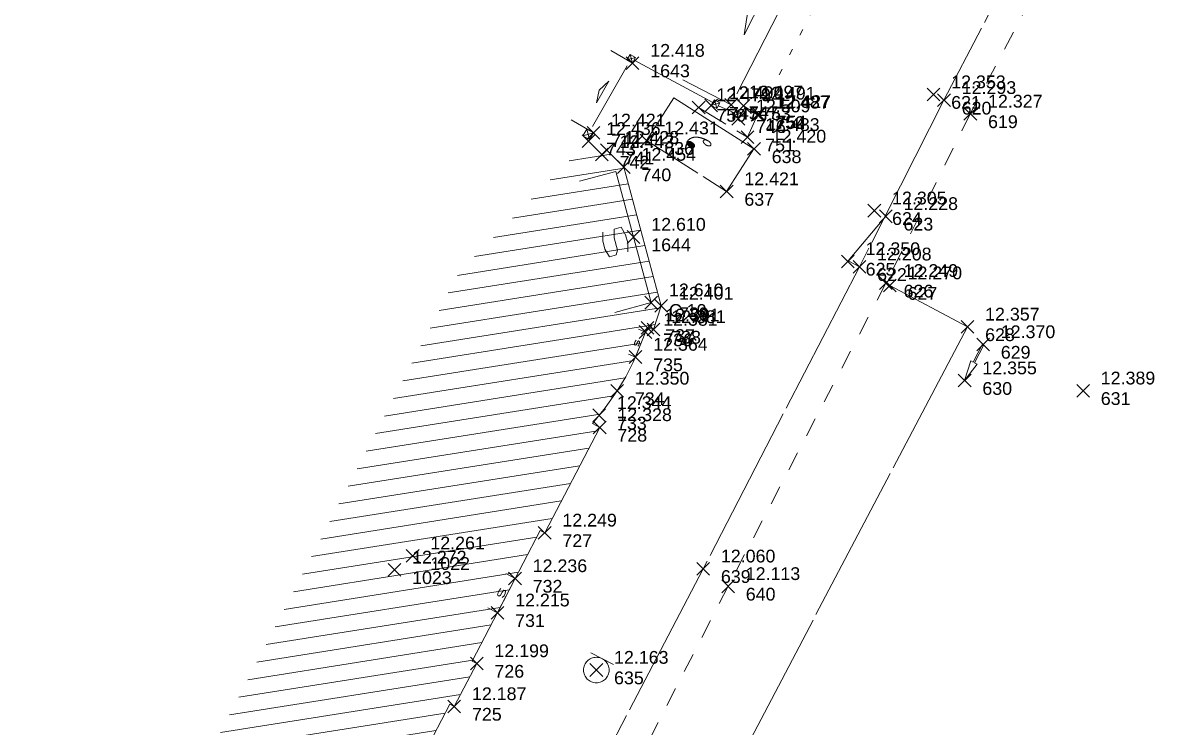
# Model space of a CAD drawing. Header units: metres. Extents: x 1223562 to 1223801, y 7191360 to 7191620.
# Drawn here: x 1223743.31 to 1223761.26, y 7191529.1 to 7191540.15 of the extents above; entities that cross this region are included whole.
import ezdxf

# ---------------------------------------------------------------- set-up
doc = ezdxf.new("R2010")
doc.units = ezdxf.units.M
doc.header["$PDMODE"] = 3
doc.header["$PDSIZE"] = 0.1
for name, pattern in [('LL_0821', [0.7, 0.5, -0.2]), ('LL_0822', [2.5, 2.5, 0]), ('LL_0824', [0.35, 0.1, -0.25]), ('LL_0829', [0.6, 0.3, -0.3]), ('ML_2577', [2.5, 2.5, 0]), ('Rec_Continu', [2.5, 2.5, 0]), ('RL_1105', [2.5, 2.5, 0]), ('Socle_Continu', [2.5, 2.5, 0])]:
    doc.linetypes.add(name, pattern=pattern)
for name, color, linetype, lineweight in [('BATIH_SCS', 201, 'Socle_Continu', 13), ('CLOTU_SCS', 212, 'Socle_Continu', 13), ('MARQU_PSS', 7, 'Socle_Continu', 13), ('SIGNV_SCS', 20, 'Socle_Continu', 13), ('SIGTA_SCI', 7, 'Socle_Continu', 13), ('SIGTM_SCI', 1, 'Socle_Continu', 13), ('SIGTO_SCI', 255, 'Socle_Continu', 13), ('TELEC_SCS', 3, 'Socle_Continu', 13), ('VOIRI_SCS', 7, 'Socle_Continu', 13)]:
    doc.layers.add(name, color=color, linetype=linetype, lineweight=lineweight)
doc.layers.add('BATIM_SCS', color=7, linetype='Socle_Continu', lineweight=13, true_color=0xdf7fff)
doc.styles.get("Standard").update_dxf_attribs({"font": 'arial.ttf'})
doc.styles.add('Style_1', font='WINGDNG2.TTF')
doc.linetypes.add('SL_1143', pattern='A,0.5,0,["¢",Style_1,S=0.1,R=0,X=0.2,Y=-0.065],0.5', length=1)

# ---------------------------------------------------------------- blocks, each defined once
blk = doc.blocks.new('YP_1521')
at = {"layer": 'SIGTO_SCI', "color": 7, "linetype": 'Socle_Continu'}
blk.add_point((0, 0), dxfattribs=at)
at = {"layer": 'SIGTA_SCI', "linetype": 'Socle_Continu'}
blk.add_attdef('ALT', (0.278, 0.099), '', height=0.2, dxfattribs=at)
at = {"layer": 'SIGTA_SCI', "linetype": 'Socle_Continu', "flags": 9}
blk.add_attdef('CALQUE_ALT', (1.69, -1.18), '', height=0.2, dxfattribs=at)
at = {"layer": 'SIGTM_SCI', "linetype": 'Socle_Continu'}
blk.add_attdef('MAT', (0.278, -0.223), '', height=0.2, dxfattribs=at)
at = {"layer": 'SIGTM_SCI', "linetype": 'Socle_Continu', "flags": 9}
blk.add_attdef('CALQUE_MAT', (1.69, -1.501), '', height=0.2, dxfattribs=at)
at = {"layer": 'SIGTO_SCI', "linetype": 'Socle_Continu', "flags": 9}
for tag, p in [('ID', (1.69, 0.105)), ('NATURE', (1.69, -0.216)), ('FAMILLE', (1.69, -0.538)), ('CALQUE', (1.69, -0.859)), ('PCRS', (1.69, -1.823))]:
    blk.add_attdef(tag, p, '', height=0.2, dxfattribs=at)
blk = doc.blocks.new('LP_0841')
at = {"layer": 'VOIRI_SCS', "linetype": 'Socle_Continu', "flags": 128}
blk.add_lwpolyline([(0, 0), (0, 0.5), (1, 0)], dxfattribs=at)
at = {"layer": 'VOIRI_SCS', "linetype": 'Socle_Continu', "flags": 9}
for tag, p in [('ID', (1.428, 0.548)), ('NATURE', (1.428, 0.227)), ('FAMILLE', (1.428, -0.095)), ('CALQUE', (1.428, -0.416)), ('PCRS', (1.428, -0.737))]:
    blk.add_attdef(tag, p, '', height=0.2, dxfattribs=at)
blk = doc.blocks.new('MP_2578')
at = {"layer": 'MARQU_PSS', "linetype": 'Rec_Continu'}
blk.add_lwpolyline([(0.5, -0.088), (0.5, -0.019), (0, -0.019), (0, 0.019), (0.5, 0.019), (0.5, 0.088), (1, 0)], close=True, dxfattribs=at)
at = {"layer": 'MARQU_PSS', "linetype": 'Rec_Continu', "flags": 9}
for tag, p in [('ID', (0.449, -0.465)), ('NATURE', (0.449, -0.786)), ('FAMILLE', (0.449, -1.108)), ('CALQUE', (0.449, -1.429)), ('PCRS', (0.449, -1.75))]:
    blk.add_attdef(tag, p, '', height=0.2, dxfattribs=at)
blk = doc.blocks.new('HP_0569')
at = {"layer": 'SIGNV_SCS', "linetype": 'Socle_Continu'}
blk.add_line((-0.2, -0.2), (0.2, -0.2), dxfattribs=at)
blk.add_circle((0, 0), 0.2, dxfattribs=at)
at = {"layer": 'SIGNV_SCS', "linetype": 'Socle_Continu', "flags": 9}
for tag, p in [('ID', (0.713, 0.595)), ('NATURE', (0.713, 0.273)), ('FAMILLE', (0.713, -0.048)), ('CALQUE', (0.713, -0.369)), ('PCRS', (0.713, -0.69))]:
    blk.add_attdef(tag, p, '', height=0.2, dxfattribs=at)
blk = doc.blocks.new('IP_0645')
at = {"layer": 'TELEC_SCS', "linetype": 'Socle_Continu'}
h = blk.add_hatch(color=256, dxfattribs=at)
edge = h.paths.add_edge_path()
edge.add_ellipse((0.552, 0.603), major_axis=(-0.0325, 0.0325), ratio=1, start_angle=-134.959, end_angle=45.041, ccw=False)
edge.add_ellipse((0.552, 0.603), major_axis=(0.0325, 0.0325), ratio=1, start_angle=135.041, end_angle=315.041, ccw=False)
h = blk.add_hatch(color=256, dxfattribs=at)
edge = h.paths.add_edge_path()
edge.add_ellipse((0.414, 0.404), major_axis=(0.0324, 0.0324), ratio=1, start_angle=-44.959, end_angle=135.041, ccw=False)
edge.add_ellipse((0.414, 0.404), major_axis=(0.0324, 0.0324), ratio=1, start_angle=135.041, end_angle=315.041, ccw=False)
at = {"layer": 'TELEC_SCS', "linetype": 'Socle_Continu', "flags": 128}
blk.add_lwpolyline([(0, 1), (1, 1), (1, 0), (0, 0)], close=True, dxfattribs=at)
at = {"layer": 'TELEC_SCS', "linetype": 'Socle_Continu'}
for points in [[(0.47, 0.622, 0.070816), (0.429, 0.592, 0.035655), (0.413, 0.573, 0.098491)], [(0.55, 0.649, 0.060394), (0.492, 0.633, 0.025244), (0.47, 0.622, 0.098491)], [(0.598, 0.603, 0.098311), (0.594, 0.621, 0.098491), (0.584, 0.636, 0.098491), (0.57, 0.646, 0.098491), (0.552, 0.649, 0.098491), (0.534, 0.646, 0.098491), (0.52, 0.636, 0.098491), (0.51, 0.621, 0.098491), (0.506, 0.603, 0.000179), (0.506, 0.603, 0.098491)], [(0.506, 0.603, 0.098311), (0.51, 0.586, 0.098491), (0.52, 0.571, 0.098491), (0.534, 0.561, 0.098491), (0.552, 0.557, 0.098491), (0.57, 0.561, 0.098491), (0.584, 0.571, 0.098491), (0.594, 0.586, 0.098491), (0.598, 0.603, 0.000179), (0.598, 0.603, 0.098491)], [(0.378, 0.5, 0.062521), (0.367, 0.41, 0.003745), (0.367, 0.404, 0.098491)], [(0.413, 0.573, 0.059478), (0.388, 0.529, 0.035459), (0.378, 0.5, 0.098491)], [(0.46, 0.404, 0.098311), (0.457, 0.422, 0.098491), (0.447, 0.437, 0.098491), (0.432, 0.447, 0.098491), (0.414, 0.45, 0.098491), (0.397, 0.447, 0.098491), (0.382, 0.437, 0.098491), (0.372, 0.422, 0.098491), (0.369, 0.404, 0.000179), (0.369, 0.404, 0.098491)], [(0.369, 0.404, 0.098311), (0.372, 0.387, 0.098491), (0.382, 0.372, 0.098491), (0.397, 0.362, 0.098491), (0.414, 0.359, 0.098491), (0.432, 0.362, 0.098491), (0.447, 0.372, 0.098491), (0.457, 0.387, 0.098491), (0.46, 0.404, 0.000179), (0.46, 0.404, 0.098491)]]:
    blk.add_lwpolyline(points, format="xyb", dxfattribs=at)
at = {"layer": 'TELEC_SCS', "linetype": 'Socle_Continu', "flags": 9}
for tag, p in [('ID', (1.139, 0.951)), ('NATURE', (1.139, 0.63)), ('FAMILLE', (1.139, 0.309)), ('CALQUE', (1.139, -0.012)), ('PCRS', (1.139, -0.334))]:
    blk.add_attdef(tag, p, '', height=0.2, dxfattribs=at)
blk = doc.blocks.new('SP_1161')
at = {"layer": 'CLOTU_SCS', "linetype": 'Socle_Continu'}
for p, q in [((0, 0), (0, 0.2745)), ((1, 0.2745), (1, 0)), ((0.5, 0.1545), (0.3438, 0.103)), ((0.6563, 0.103), (0.5, 0.1545)), ((0.3438, 0.103), (0.6563, 0.103)), ((0.0625, 0), (0.9375, 0))]:
    blk.add_line(p, q, dxfattribs=at)
at = {"layer": 'CLOTU_SCS', "linetype": 'Socle_Continu', "flags": 9}
for tag, p in [('ID', (1.3598, 0.3853)), ('NATURE', (1.3598, 0.0641)), ('FAMILLE', (1.3598, -0.2572)), ('CALQUE', (1.3598, -0.5785)), ('PCRS', (1.3598, -0.8998))]:
    blk.add_attdef(tag, p, '', height=0.2, dxfattribs=at)
blk = doc.blocks.new('RP_1123')
at = {"layer": 'BATIM_SCS', "linetype": 'Socle_Continu'}
for p, q in [((0, 0.25), (0, 0)), ((0.8976, 0), (0.8976, 0.25)), ((0.3647, 0.1875), (0.4208, 0.2032)), ((0.3647, 0.1875), (0.3647, 0.1562)), ((0.3647, 0.1407), (0.3647, 0.1562)), ((0.4769, 0.2032), (0.4208, 0.2032)), ((0.4769, 0.2032), (0.533, 0.1875)), ((0.3647, 0.1407), (0.3927, 0.125)), ((0.3927, 0.125), (0.4769, 0.125)), ((0.4769, 0.125), (0.533, 0.1094)), ((0.533, 0.1094), (0.533, 0.0938)), ((0.533, 0.0938), (0.533, 0.0625)), ((0, 0), (0.8976, 0)), ((0.4208, 0.0469), (0.3647, 0.0625)), ((0.4769, 0.0469), (0.4208, 0.0469)), ((0.533, 0.0625), (0.4769, 0.0469))]:
    blk.add_line(p, q, dxfattribs=at)
at = {"layer": 'BATIM_SCS', "linetype": 'Socle_Continu', "flags": 9}
for tag, p in [('ID', (1.2471, 0.8053)), ('NATURE', (1.2471, 0.484)), ('FAMILLE', (1.2471, 0.1627)), ('CALQUE', (1.2471, -0.1586)), ('PCRS', (1.2471, -0.4798))]:
    blk.add_attdef(tag, p, '', height=0.2, dxfattribs=at)
blk = doc.blocks.new('SP_1162')
at = {"layer": 'CLOTU_SCS', "linetype": 'Socle_Continu'}
for p, q in [((0, 0), (0.45, 0.45)), ((0, 0.45), (0.45, 0))]:
    blk.add_line(p, q, dxfattribs=at)
at = {"layer": 'CLOTU_SCS', "linetype": 'Socle_Continu', "flags": 128}
blk.add_lwpolyline([(0.45, 0), (0, 0), (0, 0.45), (0.45, 0.45)], close=True, dxfattribs=at)
at = {"layer": 'CLOTU_SCS', "linetype": 'Socle_Continu', "flags": 9}
for tag, p in [('NATURE', (1.089, -0.022)), ('ID', (1.089, 0.299)), ('CALQUE', (1.089, -0.665)), ('FAMILLE', (1.089, -0.344)), ('PCRS', (1.089, -0.986))]:
    blk.add_attdef(tag, p, '', height=0.2, dxfattribs=at)

msp = doc.modelspace()

# ---------------------------------------------------------------- hatches: boundary and pattern name
at = {"layer": 'BATIH_SCS', "linetype": 'Socle_Continu'}
h = msp.add_hatch(dxfattribs=at)
h.set_pattern_fill('RL_1107', color=256, angle=324, pattern_type=2)
h.set_pattern_definition([(9, (0, 0), (-0.03910861626, 0.246922085149), [])])
h.paths.add_polyline_path([(1223752.918, 7191534.909), (1223752.916, 7191534.91), (1223752.881, 7191534.826), (1223752.765, 7191534.597), (1223752.631, 7191534.377), (1223752.445, 7191534.114), (1223752.242, 7191533.865), (1223752.357, 7191533.805), (1223751.494, 7191532.151), (1223751.423, 7191532.188), (1223751.032, 7191531.436), (1223751.032, 7191531.435), (1223750.753, 7191530.898), (1223750.357, 7191530.139), (1223750.428, 7191530.102), (1223750.076, 7191529.428), (1223750.005, 7191529.465), (1223748.932, 7191527.403), (1223749.003, 7191527.366), (1223748.591, 7191526.584), (1223748.71, 7191526.516), (1223748.074, 7191525.294), (1223747.954, 7191525.354), (1223747.59, 7191524.66), (1223747.643, 7191524.633), (1223747.41, 7191524.178), (1223746.787, 7191523.012), (1223743.546, 7191516.711), (1223743.386, 7191516.785), (1223743.313, 7191516.608), (1223742.583, 7191515.194), (1223741.934, 7191513.92), (1223741.357, 7191512.813), (1223740.955, 7191512.044), (1223740.491, 7191511.13), (1223737.493, 7191505.304), (1223736.247, 7191502.87), (1223736.069, 7191502.548), (1223733.443, 7191503.998), (1223750.149, 7191536.237), (1223752.18, 7191538.293), (1223752.391, 7191538.087), (1223752.47, 7191538.155), (1223752.735, 7191537.889), (1223753.322, 7191535.71), (1223753.201, 7191535.342), (1223753.106, 7191535.368), (1223753.075, 7191535.301)])
h.paths.add_polyline_path([(1223742.882, 7191516.137), (1223742.832, 7191516.039), (1223742.78, 7191516.128)], flags=16)
h.paths.add_polyline_path([(1223742.133, 7191514.692), (1223742.085, 7191514.596), (1223742.032, 7191514.683)], flags=16)
h.paths.add_polyline_path([(1223747.061, 7191523.708), (1223746.983, 7191523.563), (1223746.94, 7191523.695), (1223746.927, 7191523.671)], flags=16)
h.paths.add_polyline_path([(1223741.105, 7191512.517), (1223741.055, 7191512.421), (1223741.003, 7191512.509)], flags=16)
h.paths.add_polyline_path([(1223739.079, 7191508.941), (1223739.023, 7191508.826), (1223738.974, 7191508.922)], flags=16)
h.paths.add_polyline_path([(1223749.331, 7191528.444), (1223749.343, 7191528.502), (1223749.357, 7191528.516), (1223749.339, 7191528.482), (1223749.331, 7191528.444), (1223749.359, 7191528.429), (1223749.377, 7191528.441), (1223749.403, 7191528.492), (1223749.43, 7191528.52), (1223749.458, 7191528.506), (1223749.446, 7191528.448), (1223749.433, 7191528.434), (1223749.45, 7191528.467), (1223749.458, 7191528.506), (1223749.43, 7191528.52), (1223749.403, 7191528.492), (1223749.368, 7191528.425)], flags=16)
h.paths.add_polyline_path([(1223750.754, 7191531.175), (1223750.766, 7191531.233), (1223750.78, 7191531.247), (1223750.762, 7191531.213), (1223750.754, 7191531.175), (1223750.782, 7191531.16), (1223750.8, 7191531.172), (1223750.826, 7191531.223), (1223750.853, 7191531.251), (1223750.881, 7191531.237), (1223750.869, 7191531.179), (1223750.856, 7191531.165), (1223750.873, 7191531.198), (1223750.881, 7191531.237), (1223750.853, 7191531.251), (1223750.826, 7191531.223), (1223750.791, 7191531.155)], flags=16)
h.paths.add_polyline_path([(1223752.9, 7191535.101), (1223752.904, 7191535.142), (1223752.913, 7191535.153), (1223752.903, 7191535.128), (1223752.9, 7191535.101), (1223752.914, 7191535.096), (1223752.92, 7191535.093), (1223752.932, 7191535.102), (1223752.947, 7191535.139), (1223752.963, 7191535.161), (1223752.97, 7191535.158), (1223752.984, 7191535.153), (1223752.979, 7191535.112), (1223752.971, 7191535.101), (1223752.981, 7191535.126), (1223752.984, 7191535.153), (1223752.963, 7191535.161), (1223752.947, 7191535.139), (1223752.927, 7191535.09)], flags=16)

# ---------------------------------------------------------------- linework, layer by layer
at = {"layer": 'BATIM_SCS', "linetype": 'RL_1105'}
for points in [[(1223753.106, 7191535.368, 12.391), (1223753.201, 7191535.342, 12.381), (1223753.322, 7191535.71, 12.401), (1223752.735, 7191537.889, 12.454), (1223752.47, 7191538.155, 12.428), (1223752.391, 7191538.087, 12.443), (1223752.18, 7191538.293, 12.436)], [(1223752.242, 7191533.865, 12.338), (1223752.445, 7191534.114, 12.345), (1223752.631, 7191534.377, 12.35), (1223752.765, 7191534.597, 12.355), (1223752.881, 7191534.826, 12.361), (1223752.979, 7191535.063, 12.371), (1223753.075, 7191535.301, 12.381), (1223753.106, 7191535.368, 12.391)], [(1223747.643, 7191524.633, 11.997), (1223747.59, 7191524.66, 11.997), (1223747.954, 7191525.354, 12.031), (1223748.591, 7191526.584, 12.101), (1223749.003, 7191527.366, 12.119), (1223748.932, 7191527.403, 12.201), (1223750.005, 7191529.465, 12.189), (1223750.076, 7191529.428, 12.187), (1223750.428, 7191530.102, 12.199), (1223750.357, 7191530.139, 12.202), (1223751.423, 7191532.188, 12.252), (1223751.494, 7191532.151, 12.249), (1223752.357, 7191533.805, 12.328), (1223752.242, 7191533.865, 12.338)]]:
    msp.add_polyline3d(points, dxfattribs=at)
at = {"layer": 'CLOTU_SCS', "linetype": 'SL_1143'}
for points in [[(1223752.897, 7191539.564, 12.419), (1223754.131, 7191538.9, 12.488)], [(1223754.468, 7191538.74, 12.504), (1223754.218, 7191538.851, 12.493)]]:
    msp.add_polyline3d(points, dxfattribs=at)
at = {"layer": 'MARQU_PSS', "linetype": 'ML_2577'}
msp.add_polyline3d([(1223756.908, 7191536.029, 12.27), (1223758.124, 7191535.382, 12.357), (1223751.434, 7191522.666, 11.964), (1223750.282, 7191523.264, 11.869)], dxfattribs=at)
at = {"layer": 'VOIRI_SCS', "linetype": 'LL_0829'}
msp.add_polyline3d([(1223769.425, 7191560.247, 13.072), (1223766.949, 7191555.533, 12.886), (1223764.97, 7191551.709, 12.728), (1223762.659, 7191547.281, 12.588), (1223762.626, 7191547.283, 12.59), (1223761.802, 7191545.64, 12.528), (1223760.524, 7191543.187, 12.456), (1223758.17, 7191538.723, 12.327), (1223756.846, 7191536.066, 12.249), (1223754.37, 7191531.312, 12.113), (1223750.366, 7191523.521, 11.867), (1223750.044, 7191522.952, 11.834), (1223746.156, 7191515.393, 11.549), (1223744.617, 7191512.385, 11.424), (1223743.605, 7191510.507, 11.344), (1223739.637, 7191502.779, 11.06), (1223739.391, 7191502.359, 11.048), (1223738.931, 7191502.573, 11.002)], dxfattribs=at)
at = {"layer": 'VOIRI_SCS', "linetype": 'LL_0822'}
msp.add_polyline3d([(1223764.774, 7191552.442, 12.72), (1223762.39, 7191547.853, 12.557), (1223761.904, 7191546.92, 12.537), (1223761.343, 7191545.869, 12.512), (1223760.526, 7191544.27, 12.448), (1223759.544, 7191542.373, 12.342), (1223757.757, 7191538.936, 12.293), (1223756.43, 7191536.325, 12.208), (1223753.98, 7191531.588, 12.06), (1223752.211, 7191528.202, 11.954)], dxfattribs=at)
at = {"layer": 'VOIRI_SCS', "linetype": 'LL_0824'}
msp.add_polyline3d([(1223754.852, 7191538.716, 12.427), (1223756.37, 7191541.652, 12.491), (1223756.328, 7191541.682, 12.488)], dxfattribs=at)
at = {"layer": 'VOIRI_SCS', "linetype": 'LL_0821'}
msp.add_polyline3d([(1223753.909, 7191538.823, 12.479), (1223754.674, 7191538.356, 12.483), (1223754.832, 7191538.708, 12.487), (1223754.611, 7191538.848, 12.491)], dxfattribs=at)

# ---------------------------------------------------------------- block references
at = {"layer": 'BATIM_SCS', "linetype": 'Socle_Continu'}
for p, xscale, yscale, zscale, rotation in [((1223753.165, 7191535.762, 12.61), 2.374263136244291, 2.374263136244291, 2.374263136244291, 105.0738027980917), ((1223752.918, 7191534.909, 12.364), 0.470229738122801, 0.470229738122801, 0.470229738122801, 68.19100844878422), ((1223750.753, 7191530.898, 12.215), 0.6749059395041591, 0.6749059395041591, 0.6749059395041591, 62.50493775688857)]:
    msp.add_blockref('RP_1123', p, dxfattribs=dict(at, xscale=xscale, yscale=yscale, zscale=zscale, rotation=rotation))
at = {"layer": 'CLOTU_SCS', "linetype": 'Socle_Continu', "xscale": 3.107380396113951, "yscale": 3.107380396113951, "rotation": 62.84222418736989}
msp.add_blockref('SP_1161', (1223754.419, 7191538.866, 12.497), dxfattribs=at)
at = {"layer": 'CLOTU_SCS', "linetype": 'Socle_Continu'}
for name, p, xscale, yscale, zscale, rotation in [('SP_1161', (1223752.206, 7191538.456, 12.421), 1.254302409963832, 1.254302409963832, 1.254302409963832, 60.23670960408528), ('SP_1162', (1223752.872, 7191539.52, 12.418), 0.222221713670202, 0.222221713670202, 0.222221713670202, 60.69348609867012), ('SP_1162', (1223754.107, 7191538.856, 12.49), 0.222221713670202, 0.222221713670202, 0.222221713670202, 330.6934860986701), ('SP_1162', (1223754.531, 7191538.648, 12.509), 0.222221713670202, 0.222221713670202, 0.222221713670202, 60.69348609867009), ('SP_1162', (1223752.258, 7191538.426, 12.421), 0.2666667429137742, 0.2666667429137742, 0.2666667429137742, 150.6934860986701)]:
    msp.add_blockref(name, p, dxfattribs=dict(at, xscale=xscale, yscale=yscale, zscale=zscale, rotation=rotation))
at = {"layer": 'MARQU_PSS', "linetype": 'Socle_Continu', "xscale": 0.6362612132733446, "yscale": 0.6362612132733446, "rotation": 243.0089486803438}
msp.add_blockref('MP_2578', (1223758.37, 7191535.106, 12.37), dxfattribs=at)
at = {"layer": 'SIGNV_SCS', "linetype": 'Socle_Continu', "rotation": 152.4105347448497}
msp.add_blockref('HP_0569', (1223752.304, 7191529.999, 12.163), dxfattribs=at)
at = {"layer": 'SIGTO_SCI', "linetype": 'Socle_Continu'}
for p, values in [((1223752.872, 7191539.52, 12.418), {'ALT': '12.418', 'MAT': '1643'}), ((1223754.419, 7191538.866, 12.497), {'ALT': '12.497', 'MAT': '747'}), ((1223757.592, 7191539.026, 12.353), {'ALT': '12.353', 'MAT': '621'}), ((1223757.757, 7191538.936, 12.293), {'ALT': '12.293', 'MAT': '620'}), ((1223753.909, 7191538.823, 12.479), {'ALT': '12.479', 'MAT': '750'}), ((1223754.107, 7191538.856, 12.49), {'ALT': '12.490', 'MAT': '745'}), ((1223754.611, 7191538.848, 12.491), {'ALT': '12.491', 'MAT': '753'}), ((1223754.832, 7191538.708, 12.487), {'ALT': '12.487', 'MAT': '752'}), ((1223754.852, 7191538.716, 12.427), {'ALT': '12.427', 'MAT': '754'}), ((1223758.17, 7191538.723, 12.327), {'ALT': '12.327', 'MAT': '619'}), ((1223754.531, 7191538.648, 12.509), {'ALT': '12.509', 'MAT': '746'}), ((1223752.258, 7191538.426, 12.421), {'ALT': '12.421', 'MAT': '744'}), ((1223754.674, 7191538.356, 12.483), {'ALT': '12.483', 'MAT': '751'}), ((1223752.18, 7191538.293, 12.436), {'ALT': '12.436', 'MAT': '743'}), ((1223752.47, 7191538.155, 12.428), {'ALT': '12.428', 'MAT': '741'}), ((1223753.092, 7191538.303, 12.431), {'ALT': '12.431', 'MAT': '636'}), ((1223754.777, 7191538.174, 12.42), {'ALT': '12.420', 'MAT': '638'}), ((1223752.391, 7191538.087, 12.443), {'ALT': '12.443', 'MAT': '742'}), ((1223752.735, 7191537.889, 12.454), {'ALT': '12.454', 'MAT': '740'}), ((1223754.348, 7191537.505, 12.421), {'ALT': '12.421', 'MAT': '637'}), ((1223756.665, 7191537.204, 12.305), {'ALT': '12.305', 'MAT': '624'}), ((1223756.844, 7191537.116, 12.228), {'ALT': '12.228', 'MAT': '623'}), ((1223752.888, 7191536.791, 12.61), {'ALT': '12.610', 'MAT': '1644'}), ((1223756.25, 7191536.409, 12.35), {'ALT': '12.350', 'MAT': '625'}), ((1223756.43, 7191536.325, 12.208), {'ALT': '12.208', 'MAT': '622'}), ((1223756.846, 7191536.066, 12.249), {'ALT': '12.249', 'MAT': '626'}), ((1223756.908, 7191536.029, 12.27), {'ALT': '12.270', 'MAT': '627'}), ((1223753.165, 7191535.762, 12.61), {'ALT': '12.610', 'MAT': 'C.10'}), ((1223753.322, 7191535.71, 12.401), {'ALT': '12.401', 'MAT': '739'}), ((1223753.075, 7191535.301, 12.381), {'ALT': '12.381', 'MAT': '736'}), ((1223753.106, 7191535.368, 12.391), {'ALT': '12.391', 'MAT': '737'}), ((1223753.201, 7191535.342, 12.381), {'ALT': '12.381', 'MAT': '738'}), ((1223758.124, 7191535.382, 12.357), {'ALT': '12.357', 'MAT': '628'}), ((1223758.37, 7191535.106, 12.37), {'ALT': '12.370', 'MAT': '629'}), ((1223752.918, 7191534.909, 12.364), {'ALT': '12.364', 'MAT': '735'}), ((1223758.081, 7191534.539, 12.355), {'ALT': '12.355', 'MAT': '630'}), ((1223759.938, 7191534.38, 12.389), {'ALT': '12.389', 'MAT': '631'}), ((1223752.631, 7191534.377, 12.35), {'ALT': '12.350', 'MAT': '734'}), ((1223752.35, 7191533.994, 12.344), {'ALT': '12.344', 'MAT': '733'}), ((1223752.357, 7191533.805, 12.328), {'ALT': '12.328', 'MAT': '728'}), ((1223751.494, 7191532.151, 12.249), {'ALT': '12.249', 'MAT': '727'}), ((1223749.423, 7191531.792, 12.261), {'ALT': '12.261', 'MAT': '1022'}), ((1223749.137, 7191531.571, 12.272), {'ALT': '12.272', 'MAT': '1023'}), ((1223753.98, 7191531.588, 12.06), {'ALT': '12.060', 'MAT': '639'}), ((1223751.028, 7191531.436, 12.236), {'ALT': '12.236', 'MAT': '732'}), ((1223754.37, 7191531.312, 12.113), {'ALT': '12.113', 'MAT': '640'}), ((1223750.753, 7191530.898, 12.215), {'ALT': '12.215', 'MAT': '731'}), ((1223750.428, 7191530.102, 12.199), {'ALT': '12.199', 'MAT': '726'}), ((1223752.304, 7191529.999, 12.163), {'ALT': '12.163', 'MAT': '635'}), ((1223750.076, 7191529.428, 12.187), {'ALT': '12.187', 'MAT': '725'})]:
    msp.add_blockref('YP_1521', p, dxfattribs=at).add_auto_attribs(values)
at = {"layer": 'TELEC_SCS', "linetype": 'Socle_Continu', "xscale": 1.487795623284269, "yscale": 0.7944578505156832, "rotation": 327.5637667743186}
msp.add_blockref('IP_0645', (1223753.092, 7191538.303, 12.431), dxfattribs=at)
at = {"layer": 'VOIRI_SCS', "linetype": 'Socle_Continu', "xscale": 0.8929, "yscale": 0.3961770343683505, "zscale": 1.98030769532558, "rotation": 62.33150624838623}
msp.add_blockref('LP_0841', (1223756.43, 7191536.325, 12.208), dxfattribs=at)

doc.saveas('drawing.dxf')
